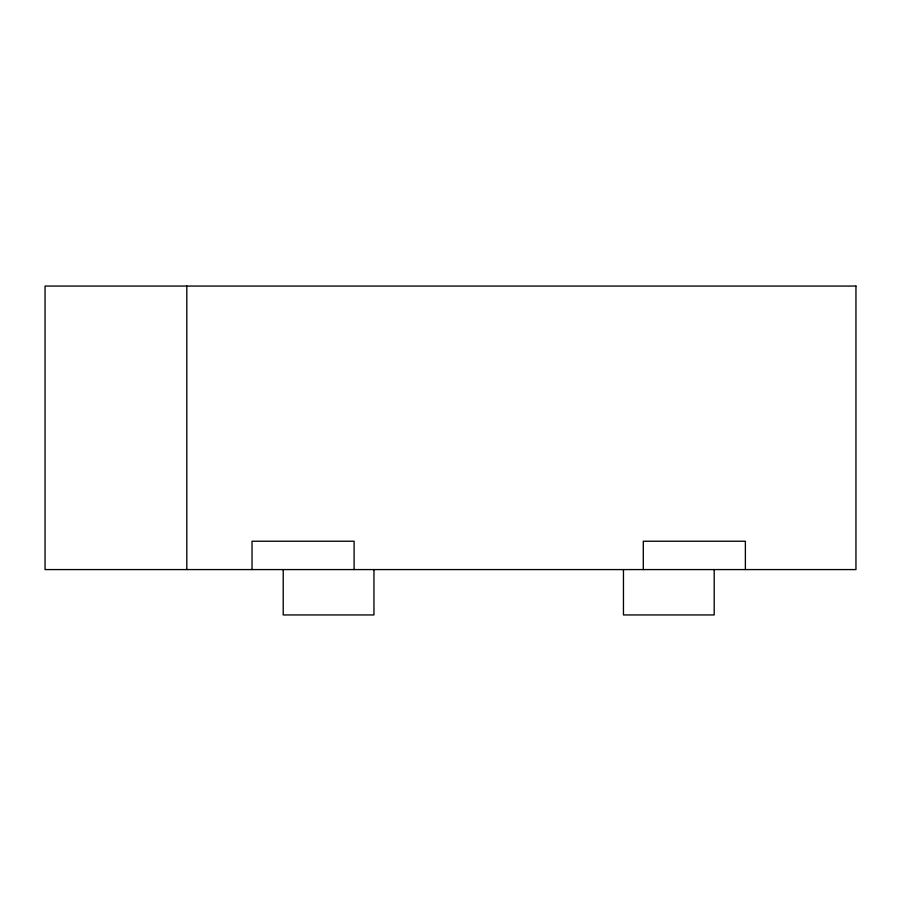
<?xml version="1.0" encoding="UTF-8"?>
<svg xmlns="http://www.w3.org/2000/svg" width="901" height="901" viewBox="0 0 901 901"><rect width="100%" height="100%" fill="white"/><g stroke="black" fill="none" stroke-linecap="round" stroke-linejoin="round"><path stroke-width="1.35" d="M745.375 569.578L745.375 541.231L643.303 541.231L643.303 569.578M714.189 569.578L714.189 614.944L623.458 614.944L623.458 569.578M373.949 569.578L373.949 614.944L283.218 614.944L283.218 569.578M354.104 569.578L354.104 541.231L252.032 541.231L252.032 569.578M186.811 286.056L186.811 569.578M855.95 286.056L45.05 286.056L45.05 569.578L855.95 569.578L855.95 286.056"/></g></svg>
